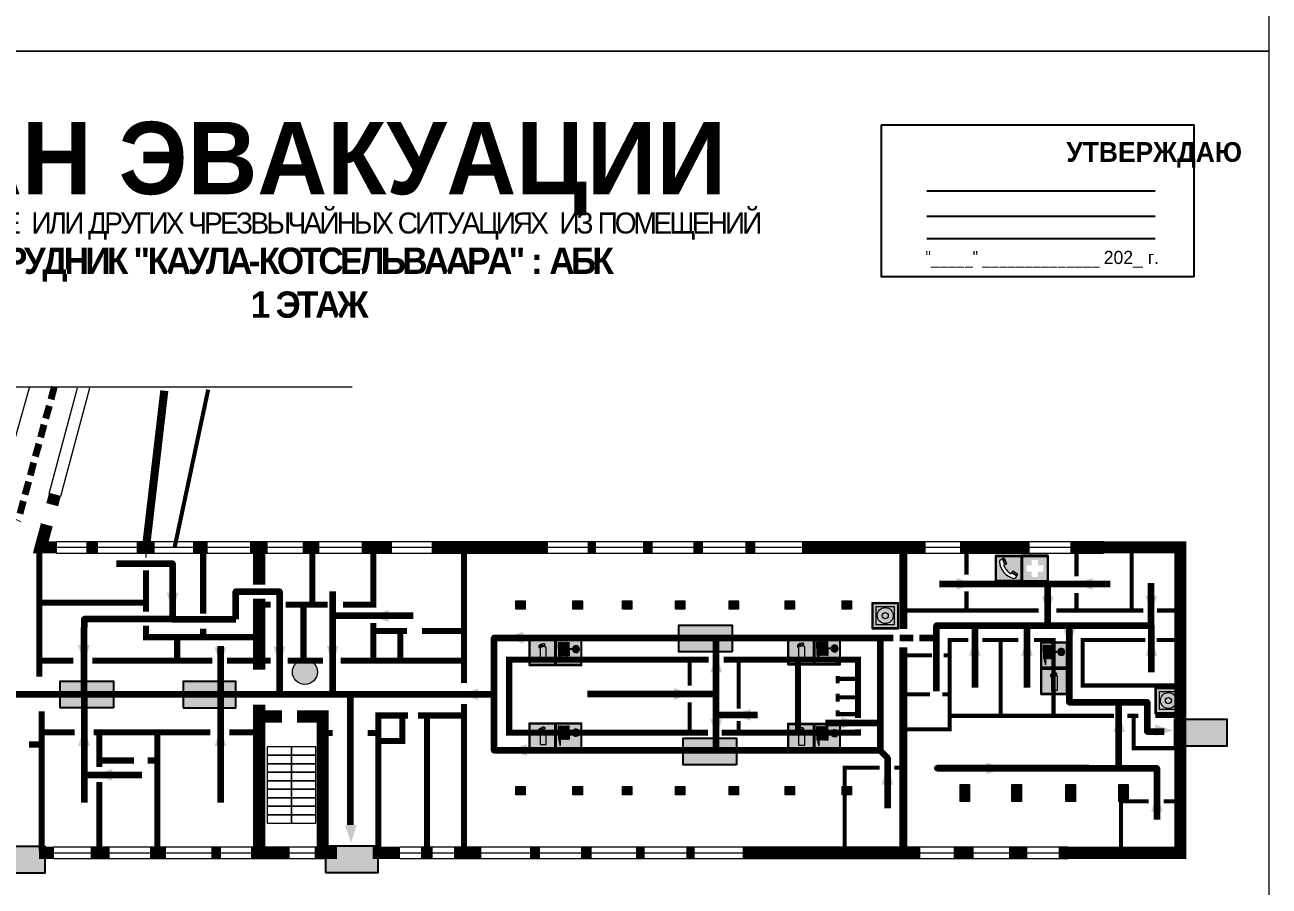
# Model space of a CAD drawing. Header units: millimetres. Extents: x 13114 to 67229, y 22859 to 38520.
# Drawn here: x 19506.3 to 19884.8, y 35301.6 to 35563.4 of the extents above; entities that cross this region are included whole.
import ezdxf

# ---------------------------------------------------------------- set-up
doc = ezdxf.new("R2010")
doc.units = ezdxf.units.MM
doc.linetypes.add('{ Wide Dash }', pattern=[12, 4, -2, 4, -2])
doc.layers.add('План_Штампы', color=7, linetype='Continuous')
doc.styles.add('обычный', font='arial.ttf')

# ---------------------------------------------------------------- blocks, each defined once
blk = doc.blocks.new('A$C7B4425F7')
at = {"true_color": 0xffffff}
blk.add_hatch(color=7, dxfattribs=at).paths.add_polyline_path([(0, 0), (-16, 0), (-16, -8), (0, -8)])
h = blk.add_hatch(color=126)
h.paths.add_polyline_path([(-0.2, -0.2), (-15.8, -0.2), (-15.8, -7.8), (-0.2, -7.8)])
h.paths.add_polyline_path([(-11.76, -2.03), (-11.76, -3.66), (-11.17, -3.66, -0.568275), (-11.17, -6.18), (-12.58, -6.18), (-12.58, -2.03)], flags=16)
h.paths.add_polyline_path([(-13.33, -4.12, -0.495768), (-13.59, -6.18), (-15.03, -6.18), (-15.03, -2.03), (-13.59, -2.03, -0.487973)], flags=16)
h.paths.add_polyline_path([(-10.25, -2.03), (-9.48, -2.03), (-9.48, -6.18), (-10.25, -6.18)], flags=16)
h.paths.add_polyline_path([(-13.84, -3.69), (-14.24, -3.69), (-14.24, -3.03), (-13.9, -3.03, -0.692621)], flags=0)
h.paths.add_polyline_path([(-9.15, -2.03), (-8.4, -2.03), (-8.04, -3.07), (-7.68, -2.03), (-6.93, -2.03), (-7.64, -4.1), (-6.93, -6.18), (-7.68, -6.18), (-8.04, -5.14), (-8.4, -6.18), (-9.15, -6.18), (-8.44, -4.1)], flags=16)
h.paths.add_polyline_path([(-11.76, -4.46), (-11.42, -4.46, -0.692621), (-11.36, -5.12), (-11.76, -5.12)], flags=0)
h.paths.add_polyline_path([(-13.9, -5.2), (-14.24, -5.2), (-14.24, -4.55), (-13.84, -4.55, -0.708038)], flags=0)
edge = h.paths.add_edge_path(flags=16)
edge.add_ellipse((-5.51, -4.08), major_axis=(0, 2.05), ratio=0.586184, start_angle=0, end_angle=360)
edge = h.paths.add_edge_path(flags=0)
edge.add_ellipse((-5.51, -4.08), major_axis=(0, 1.14), ratio=0.454828, start_angle=0, end_angle=360)
h.paths.add_polyline_path([(-4.13, -4.96, 0.377264), (-3.48, -4.52, 0.0555), (-3.16, -2.03), (-1.66, -2.03), (-1.66, -4.96), (-0.96, -4.96), (-0.96, -7.01), (-1.75, -7.01), (-1.75, -6.18), (-3.3, -6.18), (-3.3, -7.02), (-4.13, -7.02)], flags=16)
h.paths.add_polyline_path([(-2.73, -2.91), (-2.28, -2.91), (-2.28, -4.96), (-3.05, -4.96, 0.079136)], flags=0)
at = {"color": 126}
blk.add_lwpolyline([(-16, -8), (0, -8), (0, 0), (-16, 0)], close=True, dxfattribs=at)
blk = doc.blocks.new('A$C32E8229D')
at = {"true_color": 0xffffff}
blk.add_hatch(color=7, dxfattribs=at).paths.add_polyline_path([(0, 0), (0, -8), (16, -8), (16, 0)])
h = blk.add_hatch(color=126)
h.paths.add_polyline_path([(0.2, -0.2), (15.8, -0.2), (15.8, -7.8), (0.2, -7.8)])
h.paths.add_polyline_path([(13.49, -2.05), (12.08, -2.05), (11.37, -2.63, 0.162397), (11.29, -2.84), (11.29, -3.63), (10.35, -3.63), (10.35, -4.05), (11.68, -4.05), (11.68, -3.48), (12.26, -4.28), (11.29, -5.1), (11.29, -6.78), (11.85, -6.78), (11.85, -5.44), (12.8, -4.64), (12.8, -5.94), (14.46, -5.94), (14.46, -5.39), (13.45, -5.39), (13.45, -3.97), (12.46, -2.59), (13.15, -2.59), (13.69, -3.34), (14.18, -3)], flags=16)
h.paths.add_polyline_path([(10.74, -1.82, 1), (11.8, -1.82, 1)], flags=16)
h.paths.add_polyline_path([(9.39, -3.59), (5.99, -3.59), (6.56, -3.03), (5.91, -3.03), (5.1, -3.83), (5.91, -4.64), (6.56, -4.64), (5.99, -4.09), (9.39, -4.09)], flags=16)
h.paths.add_polyline_path([(4.29, -1.08), (1.72, -1.08), (1.72, -6.6), (4.29, -6.6)], flags=16)
at = {"color": 126}
blk.add_lwpolyline([(16, -8), (0, -8), (0, 0), (16, 0)], close=True, dxfattribs=at)
blk = doc.blocks.new('A$C3AD82952')
at = {"true_color": 0xf5f5ff}
h = blk.add_hatch(color=7, dxfattribs=at)
h.dxf.hatch_style = 1
h.paths.add_polyline_path([(8.21, 8.73, 0.414214), (7.89, 9.05), (7.22, 9.05), (7.22, 9.92), (7.59, 9.92, 1), (7.57, 10.36), (7.22, 10.36), (7.22, 10.6), (6.43, 10.6), (6.43, 10.36), (6.01, 10.36), (4.74, 9.59), (4.74, 8.69), (4.98, 8.73), (4.98, 9.26), (6.12, 9.91), (6.43, 9.91), (6.43, 9.05), (5.76, 9.05, 0.414214), (5.44, 8.73), (5.44, 2.2), (8.21, 2.2)], flags=0)
h.paths.add_polyline_path([(12.8, 12.8), (0, 12.8), (0, 0), (12.8, 0)])
h.paths.add_polyline_path([(0.51, 12.29), (12.29, 12.29), (12.29, 0.51), (0.51, 0.51)], flags=16)
h.paths.add_polyline_path([(4.74, 9.59), (6.01, 10.36), (6.43, 10.36), (6.43, 10.6), (7.22, 10.6), (7.22, 10.36), (7.59, 10.36, -0.94586), (7.59, 9.92), (7.22, 9.92), (7.22, 9.05), (7.89, 9.05, -0.414214), (8.21, 8.73), (8.21, 2.2), (5.44, 2.2), (5.44, 8.73, -0.414214), (5.76, 9.05), (6.43, 9.05), (6.43, 9.91), (6.12, 9.91), (4.98, 9.26), (4.98, 8.73), (4.74, 8.69)], flags=0)
h = blk.add_hatch(color=242)
h.dxf.hatch_style = 1
h.paths.add_polyline_path([(12.29, 12.29), (0.51, 12.29), (0.51, 0.51), (12.29, 0.51)])
h.paths.add_polyline_path([(4.74, 8.69), (4.74, 9.59), (6.01, 10.36), (6.43, 10.36), (6.43, 10.6), (7.22, 10.6), (7.22, 10.36), (7.59, 10.36, -0.94586), (7.59, 9.92), (7.22, 9.92), (7.22, 9.05), (7.89, 9.05, -0.414214), (8.21, 8.73), (8.21, 2.2), (5.44, 2.2), (5.44, 8.73, -0.414214), (5.76, 9.05), (6.43, 9.05), (6.43, 9.91), (6.12, 9.91), (4.98, 9.26), (4.98, 8.73)], flags=16)
h = blk.add_hatch(color=7, dxfattribs=at)
h.dxf.hatch_style = 1
h.paths.add_polyline_path([(8.21, 8.73, 0.414214), (7.89, 9.05), (7.22, 9.05), (7.22, 9.92), (7.59, 9.92, 1), (7.57, 10.36), (7.22, 10.36), (7.22, 10.6), (6.43, 10.6), (6.43, 10.36), (6.01, 10.36), (4.74, 9.59), (4.74, 8.69), (4.98, 8.73), (4.98, 9.26), (6.12, 9.91), (6.43, 9.91), (6.43, 9.05), (5.76, 9.05, 0.414214), (5.44, 8.73), (5.44, 2.2), (8.21, 2.2)])
at = {"color": 242, "lineweight": 5}
for p, q in [((0, 0), (0, 12.8)), ((0, 12.8), (12.8, 12.8)), ((12.8, 0), (12.8, 12.8)), ((6.01, 10.36), (4.74, 9.59)), ((4.74, 9.59), (4.74, 8.69)), ((4.74, 8.69), (4.98, 8.73)), ((4.98, 9.26), (6.12, 9.91)), ((4.98, 8.73), (4.98, 9.26)), ((5.44, 2.2), (5.44, 8.73)), ((5.76, 9.05), (6.43, 9.05)), ((6.01, 10.36), (6.43, 10.36)), ((6.12, 9.91), (6.43, 9.91)), ((7.22, 10.6), (6.43, 10.6)), ((6.43, 10.6), (6.43, 10.36)), ((6.43, 9.91), (6.43, 9.05)), ((7.22, 10.36), (7.22, 10.6)), ((7.59, 10.36), (7.22, 10.36)), ((7.22, 9.05), (7.22, 9.92)), ((7.59, 9.92), (7.22, 9.92)), ((7.89, 9.05), (7.22, 9.05)), ((8.21, 2.2), (8.21, 8.73)), ((0, 0), (12.8, 0)), ((5.44, 2.2), (8.21, 2.2))]:
    blk.add_line(p, q, dxfattribs=at)
blk.add_lwpolyline([(0.51, 12.29), (12.29, 12.29), (12.29, 0.51), (0.51, 0.51)], close=True, dxfattribs=at)
for centre, radius, start, end in [((5.76, 8.73), 0.32, 90, 180), ((7.58, 10.14), 0.223, 273.18746, 86.81254), ((7.89, 8.73), 0.32, 0, 90)]:
    blk.add_arc(centre, radius, start, end, dxfattribs=at)
blk = doc.blocks.new('A$C37112FD5')
at = {"true_color": 0xf5f5ff}
h = blk.add_hatch(color=7, dxfattribs=at)
h.dxf.hatch_style = 1
h.paths.add_polyline_path([(12.8, -7.4), (0, -7.4), (0, -20.2), (12.8, -20.2)])
h.paths.add_polyline_path([(12.29, -7.91), (12.29, -19.69), (0.51, -19.69), (0.51, -7.91)], flags=16)
h.paths.add_polyline_path([(4.98, -9.04, -0.42597), (5.17, -9.22), (5.17, -12.25), (5.17, -15.29, -0.432244), (4.98, -15.47), (4.83, -15.47, -0.42597), (4.64, -15.29), (4.64, -12.25), (4.64, -9.22, -0.432244), (4.83, -9.04)], flags=0)
h.paths.add_polyline_path([(4.28, -9.22), (4.28, -12.25), (4.28, -15.29, -0.432244), (4.09, -15.47), (3.94, -15.47, -0.42597), (3.75, -15.29), (3.75, -12.25), (3.75, -9.22, -0.432244), (3.94, -9.04), (4.09, -9.04, -0.42597)], flags=0)
h.paths.add_polyline_path([(5.72, -9.04), (5.87, -9.04, -0.42597), (6.06, -9.22), (6.06, -12.25), (6.06, -15.29, -0.432244), (5.87, -15.47), (5.72, -15.47, -0.42597), (5.53, -15.29), (5.53, -12.25), (5.53, -9.22, -0.432244)], flags=0)
h.paths.add_polyline_path([(6.42, -8.9), (6.5, -8.9, -0.42597), (6.69, -9.08), (6.69, -12.03), (8.21, -12.03, -15.824349), (8.21, -12.47), (6.69, -12.47), (6.69, -15.42, -0.432244), (6.5, -15.6), (6.42, -15.6)], flags=0)
h.paths.add_polyline_path([(3.39, -9.22), (3.39, -12.25), (3.39, -15.29, -0.432244), (3.2, -15.47), (3.05, -15.47, -0.42597), (2.85, -15.29), (2.85, -12.25), (2.85, -9.22, -0.432244), (3.05, -9.04), (3.2, -9.04, -0.42597)], flags=0)
h.paths.add_polyline_path([(2.5, -9.22), (2.5, -16.71), (1.96, -16.71), (1.96, -9.22, -0.432244), (2.15, -9.04), (2.31, -9.04, -0.42597)], flags=0)
h.paths.add_polyline_path([(1.61, -8.9), (1.61, -15.6), (1.57, -15.6, -0.42597), (1.37, -15.42), (1.37, -12.03), (1.37, -9.09, -0.432244), (1.57, -8.9)], flags=0)
h.paths.add_polyline_path([(9.76, -10.81), (9.76, -12.03), (8.49, -12.03, -0.336371)], flags=0)
h.paths.add_polyline_path([(8.49, -12.47), (9.76, -12.47), (9.76, -13.7, -0.336371)], flags=0)
h.paths.add_polyline_path([(10.11, -10.81, -0.336371), (11.38, -12.03), (10.11, -12.03)], flags=0)
h.paths.add_polyline_path([(10.11, -12.47), (11.38, -12.47, -0.336371), (10.11, -13.7)], flags=0)
h.paths.add_polyline_path([(2.5, -16.84), (2.5, -17.05), (1.97, -17.05), (1.97, -16.84)], flags=0)
h.paths.add_polyline_path([(2.5, -17.24, -0.033778), (2.24, -18.6, -0.033778), (1.97, -17.24)], flags=0)
h = blk.add_hatch(color=242)
h.dxf.hatch_style = 1
h.paths.add_polyline_path([(12.29, -7.91), (0.51, -7.91), (0.51, -19.69), (12.29, -19.69)])
h.paths.add_polyline_path([(6.42, -15.6), (6.42, -8.9), (6.5, -8.9, -0.42597), (6.69, -9.08), (6.69, -12.03), (8.21, -12.03, -15.824349), (8.21, -12.47), (6.69, -12.47), (6.69, -15.42, -0.432244), (6.5, -15.6)], flags=16)
h.paths.add_polyline_path([(5.87, -15.47), (5.72, -15.47, -0.42597), (5.53, -15.29), (5.53, -12.25), (5.53, -9.22, -0.432244), (5.72, -9.04), (5.87, -9.04, -0.42597), (6.06, -9.22), (6.06, -12.25), (6.06, -15.29, -0.432244)], flags=16)
h.paths.add_polyline_path([(4.98, -15.47), (4.83, -15.47, -0.42597), (4.64, -15.29), (4.64, -12.25), (4.64, -9.22, -0.432244), (4.83, -9.04), (4.98, -9.04, -0.42597), (5.17, -9.22), (5.17, -12.25), (5.17, -15.29, -0.432244)], flags=16)
h.paths.add_polyline_path([(4.09, -15.47), (3.94, -15.47, -0.42597), (3.75, -15.29), (3.75, -12.25), (3.75, -9.22, -0.432244), (3.94, -9.04), (4.09, -9.04, -0.42597), (4.28, -9.22), (4.28, -12.25), (4.28, -15.29, -0.432244)], flags=16)
h.paths.add_polyline_path([(3.2, -15.47), (3.05, -15.47, -0.42597), (2.85, -15.29), (2.85, -12.25), (2.85, -9.22, -0.432244), (3.05, -9.04), (3.2, -9.04, -0.42597), (3.39, -9.22), (3.39, -12.25), (3.39, -15.29, -0.432244)], flags=16)
h.paths.add_polyline_path([(2.5, -17.05), (1.97, -17.05), (1.97, -16.84), (2.5, -16.84)], flags=16)
h.paths.add_polyline_path([(2.5, -17.24, -0.033778), (2.24, -18.6, -0.033778), (1.97, -17.24)], flags=16)
h.paths.add_polyline_path([(2.5, -16.71), (1.96, -16.71), (1.96, -9.22, -0.432244), (2.15, -9.04), (2.31, -9.04, -0.42597), (2.5, -9.22)], flags=16)
h.paths.add_polyline_path([(1.61, -15.6), (1.57, -15.6, -0.42597), (1.37, -15.42), (1.37, -12.03), (1.37, -9.09, -0.432244), (1.57, -8.9), (1.61, -8.9)], flags=16)
h.paths.add_polyline_path([(8.49, -12.47), (9.76, -12.47), (9.76, -13.7, -0.336371)], flags=0)
h.paths.add_polyline_path([(10.11, -13.7), (10.11, -12.47), (11.38, -12.47, -0.336371)], flags=0)
h.paths.add_polyline_path([(8.49, -12.03, -0.336371), (9.76, -10.81), (9.76, -12.03)], flags=0)
h.paths.add_polyline_path([(10.11, -12.03), (10.11, -10.81, -0.336371), (11.38, -12.03)], flags=0)
h = blk.add_hatch(color=7, dxfattribs=at)
h.dxf.hatch_style = 1
h.paths.add_polyline_path([(1.61, -8.9), (1.57, -8.9, 0.432244), (1.37, -9.09), (1.37, -12.03), (1.37, -15.42, 0.42597), (1.57, -15.6), (1.61, -15.6)])
h.paths.add_polyline_path([(2.5, -9.22, 0.42597), (2.31, -9.04), (2.15, -9.04, 0.432244), (1.96, -9.22), (1.96, -16.71), (2.5, -16.71)])
h.paths.add_polyline_path([(2.5, -16.84), (1.97, -16.84), (1.97, -17.05), (2.5, -17.05)])
h.paths.add_polyline_path([(2.5, -17.24), (1.97, -17.24, 0.033778), (2.24, -18.6, 0.033778)])
h.paths.add_polyline_path([(3.39, -12.25), (3.39, -9.22, 0.42597), (3.2, -9.04), (3.05, -9.04, 0.432244), (2.85, -9.22), (2.85, -12.25), (2.85, -15.29, 0.42597), (3.05, -15.47), (3.2, -15.47, 0.432244), (3.39, -15.29)])
h.paths.add_polyline_path([(4.28, -12.25), (4.28, -9.22, 0.42597), (4.09, -9.04), (3.94, -9.04, 0.432244), (3.75, -9.22), (3.75, -12.25), (3.75, -15.29, 0.42597), (3.94, -15.47), (4.09, -15.47, 0.432244), (4.28, -15.29)])
h.paths.add_polyline_path([(5.17, -12.25), (5.17, -9.22, 0.42597), (4.98, -9.04), (4.83, -9.04, 0.432244), (4.64, -9.22), (4.64, -12.25), (4.64, -15.29, 0.42597), (4.83, -15.47), (4.98, -15.47, 0.432244), (5.17, -15.29)])
h.paths.add_polyline_path([(6.06, -12.25), (6.06, -9.22, 0.42597), (5.87, -9.04), (5.72, -9.04, 0.432244), (5.53, -9.22), (5.53, -12.25), (5.53, -15.29, 0.42597), (5.72, -15.47), (5.87, -15.47, 0.432244), (6.06, -15.29)])
h.paths.add_polyline_path([(6.69, -12.47), (8.21, -12.47, 15.824349), (8.21, -12.03), (6.69, -12.03), (6.69, -9.08, 0.42597), (6.5, -8.9), (6.42, -8.9), (6.42, -15.6), (6.5, -15.6, 0.432244), (6.69, -15.42)])
h.paths.add_polyline_path([(8.49, -12.47), (9.76, -12.47), (9.76, -13.7, -0.336371)], flags=16)
h.paths.add_polyline_path([(8.49, -12.03, -0.336371), (9.76, -10.81), (9.76, -12.03)], flags=16)
h.paths.add_polyline_path([(10.11, -12.47), (11.38, -12.47, -0.336371), (10.11, -13.7)], flags=16)
h.paths.add_polyline_path([(10.11, -12.03), (10.11, -10.81, -0.336371), (11.38, -12.03)], flags=16)
h = blk.add_hatch(color=242)
h.dxf.hatch_style = 1
h.paths.add_polyline_path([(9.76, -10.81, 0.336371), (8.49, -12.03), (9.76, -12.03)])
h.paths.add_polyline_path([(10.11, -10.81), (10.11, -12.03), (11.38, -12.03, 0.336371)])
h.paths.add_polyline_path([(11.38, -12.47), (10.11, -12.47), (10.11, -13.7, 0.336371)])
h.paths.add_polyline_path([(9.76, -12.47), (8.49, -12.47, 0.336371), (9.76, -13.7)])
at = {"color": 242, "lineweight": 5}
for p, q in [((0, -20.2), (0, -7.4)), ((0, -7.4), (12.8, -7.4)), ((1.37, -12.03), (1.37, -9.08)), ((1.37, -12.03), (1.37, -15.42)), ((1.57, -8.9), (1.61, -8.9)), ((1.61, -8.9), (1.61, -15.6)), ((1.96, -16.71), (1.96, -9.22)), ((2.15, -9.04), (2.31, -9.04)), ((2.5, -16.71), (2.5, -9.22)), ((2.85, -12.25), (2.85, -9.22)), ((3.05, -9.04), (3.2, -9.04)), ((3.39, -12.25), (3.39, -9.22)), ((3.75, -12.25), (3.75, -9.22)), ((3.94, -9.04), (4.09, -9.04)), ((4.28, -12.25), (4.28, -9.22)), ((4.64, -12.25), (4.64, -9.22)), ((4.83, -9.04), (4.98, -9.04)), ((5.17, -12.25), (5.17, -9.22)), ((5.53, -12.25), (5.53, -9.22)), ((5.72, -9.04), (5.87, -9.04)), ((6.06, -12.25), (6.06, -9.22)), ((6.42, -8.9), (6.42, -15.6)), ((6.5, -8.9), (6.42, -8.9)), ((6.69, -12.03), (6.69, -9.08)), ((8.21, -12.03), (6.69, -12.03)), ((9.76, -12.03), (8.49, -12.03)), ((9.76, -10.81), (9.76, -12.03)), ((10.11, -10.81), (10.11, -12.03)), ((11.38, -12.03), (10.11, -12.03)), ((12.8, -20.2), (12.8, -7.4)), ((1.57, -15.6), (1.61, -15.6)), ((1.96, -16.71), (2.5, -16.71)), ((1.97, -16.84), (2.5, -16.84)), ((1.97, -17.05), (1.97, -16.84)), ((2.5, -17.05), (1.97, -17.05)), ((1.97, -17.24), (2.5, -17.24)), ((2.5, -16.84), (2.5, -17.05)), ((2.85, -12.25), (2.85, -15.29)), ((3.05, -15.47), (3.2, -15.47)), ((3.39, -12.25), (3.39, -15.29)), ((3.75, -12.25), (3.75, -15.29)), ((3.94, -15.47), (4.09, -15.47)), ((4.28, -12.25), (4.28, -15.29)), ((4.64, -12.25), (4.64, -15.29)), ((4.83, -15.47), (4.98, -15.47)), ((5.17, -12.25), (5.17, -15.29)), ((5.53, -12.25), (5.53, -15.29)), ((5.72, -15.47), (5.87, -15.47)), ((6.06, -12.25), (6.06, -15.29)), ((6.42, -15.6), (6.5, -15.6)), ((8.21, -12.47), (6.69, -12.47)), ((6.69, -12.47), (6.69, -15.42)), ((9.76, -12.47), (8.49, -12.47)), ((9.76, -12.47), (9.76, -13.7)), ((11.38, -12.47), (10.11, -12.47)), ((10.11, -12.47), (10.11, -13.7)), ((0, -20.2), (12.8, -20.2))]:
    blk.add_line(p, q, dxfattribs=at)
blk.add_lwpolyline([(0.51, -7.91), (12.29, -7.91), (12.29, -19.69), (0.51, -19.69)], close=True, dxfattribs=at)
for centre, radius, start, end in [((1.56, -9.09), 0.182, 87.10267, 180.60715), ((2.15, -9.22), 0.182, 87.10267, 180.60715), ((2.32, -9.22), 0.182, 359.39285, 92.89733), ((3.04, -9.22), 0.182, 87.10267, 180.60715), ((3.21, -9.22), 0.182, 359.39285, 92.89733), ((3.93, -9.22), 0.182, 87.10267, 180.60715), ((4.1, -9.22), 0.182, 359.39285, 92.89733), ((4.82, -9.22), 0.182, 87.10267, 180.60715), ((4.99, -9.22), 0.182, 359.39285, 92.89733), ((5.71, -9.22), 0.182, 87.10267, 180.60715), ((5.88, -9.22), 0.182, 359.39285, 92.89733), ((6.51, -9.09), 0.182, 359.39285, 92.89733), ((9.93, -12.25), 1.74, 187.23185, 172.76815), ((9.93, -12.25), 1.46, 96.99266, 171.35851), ((9.93, -12.25), 1.46, 8.64149, 83.00734), ((1.56, -15.42), 0.182, 179.39285, 272.89733), ((12.17, -15.98), 10.27, 187.04098, 194.7793), ((-7.7, -15.98), 10.27, 345.2207, 352.95902), ((3.04, -15.29), 0.182, 179.39285, 272.89733), ((3.21, -15.29), 0.182, 267.10267, 0.60715), ((3.93, -15.29), 0.182, 179.39285, 272.89733), ((4.1, -15.29), 0.182, 267.10267, 0.60715), ((4.82, -15.29), 0.182, 179.39285, 272.89733), ((4.99, -15.29), 0.182, 267.10267, 0.60715), ((5.71, -15.29), 0.182, 179.39285, 272.89733), ((5.88, -15.29), 0.182, 267.10267, 0.60715), ((6.51, -15.42), 0.182, 267.10267, 0.60715), ((9.93, -12.25), 1.46, 188.64149, 263.00734), ((9.93, -12.25), 1.46, 276.99266, 351.35851)]:
    blk.add_arc(centre, radius, start, end, dxfattribs=at)
blk = doc.blocks.new('A$C54414219')
at = {"true_color": 0xffffff}
h = blk.add_hatch(color=7, dxfattribs=at)
h.paths.add_polyline_path([(2.39, -9.45), (2.39, -18.3), (11.23, -18.3), (11.23, -9.45)], flags=0)
h.paths.add_polyline_path([(10.71, -13.87, -1), (2.92, -13.87, -1)], flags=0)
h.paths.add_polyline_path([(8.3, -13.87, -1), (5.33, -13.87, -1)], flags=0)
h.paths.add_polyline_path([(0.41, -7.47), (0.41, -20.27), (13.21, -20.27), (13.21, -7.47)])
h.paths.add_polyline_path([(0.92, -19.77), (12.71, -19.77), (12.71, -7.98), (0.92, -7.98)], flags=16)
h.paths.add_polyline_path([(11.23, -9.45), (11.23, -18.3), (2.39, -18.3), (2.39, -9.45)], flags=0)
at = {"lineweight": 5}
h = blk.add_hatch(color=242, dxfattribs=at)
h.paths.add_polyline_path([(12.71, -7.98), (0.92, -7.98), (0.92, -19.77), (12.71, -19.77)])
h.paths.add_polyline_path([(11.23, -18.3), (2.39, -18.3), (2.39, -9.45), (11.23, -9.45)], flags=16)
h.paths.add_polyline_path([(10.71, -13.87, -1), (2.92, -13.87, -1)], flags=0)
h.paths.add_polyline_path([(8.3, -13.87, -1), (5.33, -13.87, -1)], flags=0)
at = {"true_color": 0xffffff}
h = blk.add_hatch(color=7, dxfattribs=at)
h.paths.add_polyline_path([(2.39, -9.45), (2.39, -18.3), (11.23, -18.3), (11.23, -9.45)])
h.paths.add_polyline_path([(10.71, -13.87, -1), (2.92, -13.87, -1)], flags=16)
h.paths.add_polyline_path([(8.3, -13.87, -1), (5.33, -13.87, -1)], flags=0)
at = {"lineweight": 5}
h = blk.add_hatch(color=242, dxfattribs=at)
h.paths.add_polyline_path([(2.92, -13.87, 1), (10.71, -13.87, 1)])
h.paths.add_polyline_path([(8.3, -13.87, -1), (5.33, -13.87, -1)], flags=16)
at = {"color": 242, "lineweight": 5}
for p, q in [((0.41, -20.27), (0.41, -7.47)), ((0.41, -7.47), (13.21, -7.47)), ((0.41, -7.47), (13.21, -7.47)), ((13.21, -20.27), (13.21, -7.47)), ((0.41, -20.27), (13.21, -20.27))]:
    blk.add_line(p, q, dxfattribs=at)
for points in [[(0.92, -7.98), (12.71, -7.98), (12.71, -19.77), (0.92, -19.77)], [(2.39, -9.45), (11.23, -9.45), (11.23, -18.3), (2.39, -18.3)]]:
    blk.add_lwpolyline(points, close=True, dxfattribs=at)
for radius in [3.89, 1.49]:
    blk.add_circle((6.81, -13.87), radius, dxfattribs=at)
blk = doc.blocks.new('A$C456E1F9C')
at = {"lineweight": 5}
h = blk.add_hatch(color=242, dxfattribs=at)
h.paths.add_polyline_path([(0.51, -1.47), (0.51, -13.26), (12.29, -13.26), (12.29, -1.47)])
h.paths.add_polyline_path([(5.42, -4.95, -0.254479), (4.78, -5.4), (3.52, -2.53, -0.209735), (4.23, -2.4)], flags=16)
h.paths.add_polyline_path([(8.53, -8.6), (10.87, -10.17), (10.54, -10.76), (8.03, -9.13, -0.192251)], flags=16)
h.paths.add_polyline_path([(4.61, -5.49, 0.005518), (3.87, -5.72, 0.128647), (7.49, -10.01, 0.00809), (7.83, -9.33), (10.47, -10.97, -0.16736), (8.99, -12.25, -0.327862), (1.95, -3.95, -0.166952), (3.36, -2.62)], flags=16)
at = {"color": 242, "lineweight": 5}
for p, q in [((0, -13.77), (0, -0.97)), ((12.8, -0.97), (0, -0.97)), ((4.61, -5.49), (3.36, -2.62)), ((3.52, -2.53), (4.78, -5.4)), ((4.23, -2.4), (5.42, -4.95)), ((12.8, -13.77), (12.8, -0.97)), ((7.83, -9.33), (10.47, -10.97)), ((8.03, -9.13), (10.54, -10.76)), ((10.81, -10.12), (8.53, -8.6)), ((10.54, -10.76), (10.8, -10.3)), ((10.8, -10.3), (10.81, -10.12)), ((0, -13.77), (12.8, -13.77))]:
    blk.add_line(p, q, dxfattribs=at)
blk.add_lwpolyline([(0.51, -1.47), (12.29, -1.47), (12.29, -13.26), (0.51, -13.26)], close=True, dxfattribs=at)
for centre, radius, start, end in [((4.59, -5.34), 2.99, 114.28453, 152.19739), ((11.12, -3.31), 9.19, 183.99153, 256.60086), ((4.02, -3.27), 0.891, 76.32839, 123.70924), ((14.98, -39.1), 35.17, 107.14873, 108.41345), ((13.86, -0.94), 11.08, 205.55365, 234.87622), ((4.68, -4.59), 0.824, 276.9621, 334.07228), ((-13.31, 0.8), 23.44, 332.54871, 334.40268), ((8.94, -9.5), 0.989, 114.40924, 157.93883), ((7.87, -9.46), 3, 291.92908, 329.9329)]:
    blk.add_arc(centre, radius, start, end, dxfattribs=at)
blk = doc.blocks.new('A$C18900ED3')
h = blk.add_hatch(color=126)
h.paths.add_polyline_path([(-0.18, -0.18), (-7.02, -0.18), (-7.02, -7.02), (-0.18, -7.02)])
h.paths.add_polyline_path([(-5.89, -4.46), (-5.89, -2.77), (-4.46, -2.77), (-4.46, -1.31), (-2.77, -1.31), (-2.77, -2.77), (-1.33, -2.77), (-1.33, -4.46), (-2.77, -4.46), (-2.77, -5.89), (-4.46, -5.89), (-4.46, -4.46)], flags=16)
at = {"color": 126}
for p, q in [((-7.2, 0), (-7.2, -7.2)), ((0, 0), (-7.2, 0)), ((0, -7.2), (0, 0)), ((-7.02, -7.02), (-7.02, -0.18)), ((-7.02, -0.18), (-0.18, -0.18)), ((-0.18, -0.18), (-0.18, -7.02)), ((-7.2, -7.2), (0, -7.2)), ((-0.18, -7.02), (-7.02, -7.02))]:
    blk.add_line(p, q, dxfattribs=at)
blk = doc.blocks.new('A$C7B8C2D5B')
at = {"lineweight": 0}
h = blk.add_hatch(color=5, dxfattribs=at)
h.dxf.hatch_style = 1
h.paths.add_polyline_path([(1.4, -3.02, 1), (-2.11, -3.02, 1)])
at = {"color": 5, "lineweight": 0}
blk.add_circle((-0.36, -3.02), 1.75, dxfattribs=at)

msp = doc.modelspace()

# ---------------------------------------------------------------- hatches: boundary and pattern name
at = {"lineweight": 0}
h = msp.add_hatch(color=256, dxfattribs=at)
h.dxf.hatch_style = 1
h.paths.add_polyline_path([(19658.51, 35388.32), (19655.63, 35388.32), (19655.63, 35385.72), (19658.51, 35385.72)])
h = msp.add_hatch(color=256, dxfattribs=at)
h.dxf.hatch_style = 1
h.paths.add_polyline_path([(19675.92, 35388.32), (19673.05, 35388.32), (19673.05, 35385.72), (19675.92, 35385.72)])
h = msp.add_hatch(color=256, dxfattribs=at)
h.dxf.hatch_style = 1
h.paths.add_polyline_path([(19690.97, 35388.32), (19688.1, 35388.32), (19688.1, 35385.72), (19690.97, 35385.72)])
h = msp.add_hatch(color=256, dxfattribs=at)
h.dxf.hatch_style = 1
h.paths.add_polyline_path([(19707.07, 35388.32), (19704.2, 35388.32), (19704.2, 35385.72), (19707.07, 35385.72)])
h = msp.add_hatch(color=256, dxfattribs=at)
h.dxf.hatch_style = 1
h.paths.add_polyline_path([(19723.43, 35388.32), (19720.56, 35388.32), (19720.56, 35385.72), (19723.43, 35385.72)])
h = msp.add_hatch(color=256, dxfattribs=at)
h.dxf.hatch_style = 1
h.paths.add_polyline_path([(19740.41, 35388.32), (19737.54, 35388.32), (19737.54, 35385.72), (19740.41, 35385.72)])
h = msp.add_hatch(color=256, dxfattribs=at)
h.dxf.hatch_style = 1
h.paths.add_polyline_path([(19757.74, 35388.32), (19754.87, 35388.32), (19754.87, 35385.72), (19757.74, 35385.72)])
h = msp.add_hatch(color=256, dxfattribs=at)
h.dxf.hatch_style = 1
h.paths.add_polyline_path([(19658.51, 35331.85), (19655.63, 35331.85), (19655.63, 35329.25), (19658.51, 35329.25)])
h = msp.add_hatch(color=256, dxfattribs=at)
h.dxf.hatch_style = 1
h.paths.add_polyline_path([(19675.92, 35331.85), (19673.05, 35331.85), (19673.05, 35329.25), (19675.92, 35329.25)])
h = msp.add_hatch(color=256, dxfattribs=at)
h.dxf.hatch_style = 1
h.paths.add_polyline_path([(19690.97, 35331.85), (19688.1, 35331.85), (19688.1, 35329.25), (19690.97, 35329.25)])
h = msp.add_hatch(color=256, dxfattribs=at)
h.dxf.hatch_style = 1
h.paths.add_polyline_path([(19707.07, 35331.85), (19704.2, 35331.85), (19704.2, 35329.25), (19707.07, 35329.25)])
h = msp.add_hatch(color=256, dxfattribs=at)
h.dxf.hatch_style = 1
h.paths.add_polyline_path([(19723.43, 35331.85), (19720.56, 35331.85), (19720.56, 35329.25), (19723.43, 35329.25)])
h = msp.add_hatch(color=256, dxfattribs=at)
h.dxf.hatch_style = 1
h.paths.add_polyline_path([(19740.41, 35331.85), (19737.54, 35331.85), (19737.54, 35329.25), (19740.41, 35329.25)])
h = msp.add_hatch(color=256, dxfattribs=at)
h.dxf.hatch_style = 1
h.paths.add_polyline_path([(19757.74, 35331.85), (19754.87, 35331.85), (19754.87, 35329.25), (19757.74, 35329.25)])
h = msp.add_hatch(color=256, dxfattribs=at)
h.dxf.hatch_style = 1
h.paths.add_polyline_path([(19793.66, 35332.44), (19790.79, 35332.44), (19790.79, 35329.84), (19793.66, 35329.84)])
h = msp.add_hatch(color=256, dxfattribs=at)
h.dxf.hatch_style = 1
h.paths.add_polyline_path([(19793.66, 35329.84), (19790.79, 35329.84), (19790.79, 35327.24), (19793.66, 35327.24)])
h = msp.add_hatch(color=256, dxfattribs=at)
h.dxf.hatch_style = 1
h.paths.add_polyline_path([(19809.44, 35332.44), (19806.57, 35332.44), (19806.57, 35329.84), (19809.44, 35329.84)])
h = msp.add_hatch(color=256, dxfattribs=at)
h.dxf.hatch_style = 1
h.paths.add_polyline_path([(19809.44, 35329.84), (19806.57, 35329.84), (19806.57, 35327.24), (19809.44, 35327.24)])
h = msp.add_hatch(color=256, dxfattribs=at)
h.dxf.hatch_style = 1
h.paths.add_polyline_path([(19825.86, 35332.44), (19822.99, 35332.44), (19822.99, 35329.84), (19825.86, 35329.84)])
h = msp.add_hatch(color=256, dxfattribs=at)
h.dxf.hatch_style = 1
h.paths.add_polyline_path([(19825.86, 35329.84), (19822.99, 35329.84), (19822.99, 35327.24), (19825.86, 35327.24)])
h = msp.add_hatch(color=256, dxfattribs=at)
h.dxf.hatch_style = 1
h.paths.add_polyline_path([(19841.92, 35332.44), (19839.05, 35332.44), (19839.05, 35329.84), (19841.92, 35329.84)])
h = msp.add_hatch(color=256, dxfattribs=at)
h.dxf.hatch_style = 1
h.paths.add_polyline_path([(19841.92, 35329.84), (19839.05, 35329.84), (19839.05, 35327.24), (19841.92, 35327.24)])

# ---------------------------------------------------------------- linework, layer by layer
at = {"color": 5, "lineweight": 0}
for points in [[(19284.77, 35555.39), (19884.77, 35555.39), (19884.77, 35950.39), (19284.77, 35950.39)], [(19284.77, 35160.39), (19884.77, 35160.39), (19884.77, 35555.39), (19284.77, 35555.39)]]:
    msp.add_lwpolyline(points, close=True, dxfattribs=at)
msp.add_lwpolyline([(19766.87, 35532.98), (19861.88, 35532.98), (19861.88, 35486.77), (19766.87, 35486.77)], close=True)
for points in [[(19780.62, 35512.93), (19850.15, 35512.93)], [(19780.62, 35505.17), (19850.15, 35505.17)], [(19780.62, 35498.38), (19850.15, 35498.38)]]:
    msp.add_lwpolyline(points)
at = {"lineweight": 0}
for points in [[(19443.09, 35453.33), (19605.84, 35453.33)], [(19500.78, 35428.27), (19507.81, 35453.41)], [(19513.73, 35420.93), (19522.39, 35453.07)], [(19517.27, 35420.14), (19526.14, 35453.02)], [(19515.99, 35406.29), (19834.53, 35406.29)], [(19515.9, 35402.76), (19834.44, 35402.76)], [(19516.15, 35404.54), (19834.7, 35404.54)], [(19543.18, 35404.54), (19543.18, 35401.48)], [(19515.1, 35313.46), (19597.99, 35313.46)], [(19515.24, 35311.69), (19598.14, 35311.69)], [(19620.4, 35313.46), (19823.65, 35313.46)], [(19620.45, 35311.69), (19823.71, 35311.69)], [(19515.12, 35309.95), (19598.01, 35309.95)], [(19620.37, 35309.93), (19823.62, 35309.93)]]:
    msp.add_lwpolyline(points, dxfattribs=at)
at = {"color": 126, "linetype": '{ Wide Dash }', "lineweight": 100, "true_color": 0x008754}
for points in [[(19515.25, 35453.36), (19504.22, 35412.57)], [(19766.47, 35377.07), (19783.44, 35377.07)]]:
    msp.add_lwpolyline(points, dxfattribs=at)
at = {"lineweight": 0}
for points, const_width in [([(19543.18, 35404.54), (19548.75, 35452.16)], 2.47), ([(19562.1, 35452.49), (19551.89, 35404.54)], 1.24), ([(19514.66, 35417.49), (19515.51, 35420.65)], 3.71), ([(19516.15, 35404.54), (19511.17, 35404.54), (19513.01, 35411.38)], 3.71), ([(19528.61, 35404.54), (19525.03, 35404.54)], 3.71), ([(19545.77, 35404.54), (19540.37, 35404.54)], 3.71), ([(19561.99, 35404.54), (19557.45, 35404.54)], 3.71), ([(19580.18, 35404.54), (19574.77, 35404.54)], 3.71), ([(19577.62, 35404.54), (19577.62, 35393.14)], 3.71), ([(19595.91, 35404.54), (19590.87, 35404.54)], 3.71), ([(19618.01, 35404.54), (19608.81, 35404.54)], 3.71), ([(19665.47, 35404.54), (19630.08, 35404.54)], 3.71), ([(19680.05, 35404.54), (19677.47, 35404.54)], 3.71), ([(19697.28, 35404.54), (19694.3, 35404.54)], 3.71), ([(19712.63, 35404.54), (19709.65, 35404.54)], 3.71), ([(19728.52, 35404.54), (19725.46, 35404.54)], 3.71), ([(19780.36, 35404.54), (19742.75, 35404.54)], 3.71), ([(19811.98, 35404.54), (19790.71, 35404.54)], 3.71), ([(19828.34, 35311.69), (19857.77, 35311.69), (19857.77, 35404.54), (19824.28, 35404.54)], 3.71), ([(19510.76, 35404.08), (19510.76, 35365.17)], 1.85), ([(19560.56, 35384.41), (19560.56, 35403.98)], 1.85), ([(19593.81, 35387.11), (19593.81, 35404.21)], 1.85), ([(19602.44, 35370.07), (19639.92, 35370.07), (19639.92, 35403.96)], 1.85), ([(19603.11, 35387.11), (19612.3, 35387.11), (19612.3, 35403.03)], 1.85), ([(19773.53, 35404.21), (19773.53, 35379.71)], 2.47), ([(19792.73, 35396.22), (19792.73, 35404.81)], 1.24), ([(19826.2, 35395.77), (19826.2, 35404)], 1.24), ([(19842.94, 35385.34), (19842.94, 35404.27)], 1.24), ([(19543.18, 35397.56), (19543.18, 35384.96)], 1.85), ([(19577.62, 35388.95), (19577.62, 35367.31)], 3.71), ([(19792.73, 35385.34), (19792.73, 35391.12)], 1.24), ([(19826.2, 35385.34), (19826.2, 35390.68)], 1.24), ([(19543.18, 35387.71), (19510.76, 35387.71)], 1.85), ([(19576.88, 35387.11), (19581.13, 35387.11)], 1.85), ([(19585.62, 35387.11), (19598.46, 35387.11)], 1.85), ([(19591.08, 35387.11), (19591.08, 35370.07)], 1.85), ([(19773.75, 35385.34), (19814.68, 35385.34)], 1.24), ([(19820.03, 35385.34), (19846.55, 35385.34)], 1.24), ([(19850.66, 35385.34), (19857.8, 35385.34)], 1.24), ([(19543.18, 35380.77), (19543.18, 35377.23), (19577.58, 35377.23)], 1.85), ([(19560.56, 35377.23), (19560.56, 35379.79)], 1.85), ([(19612.3, 35370.07), (19612.3, 35381.54)], 1.85), ([(19612.3, 35379.13), (19622.58, 35379.13)], 1.85), ([(19620.57, 35379.13), (19620.57, 35370.07)], 1.85), ([(19627.17, 35379.13), (19639.92, 35379.13)], 1.85), ([(19552.67, 35377.23), (19552.67, 35370.07)], 1.85), ([(19773.53, 35374.14), (19773.53, 35311.87)], 2.47), ([(19773.71, 35349.23), (19787.62, 35349.23), (19787.62, 35376.38), (19793.29, 35376.38)], 1.24), ([(19813.3, 35376.38), (19819.2, 35376.38), (19819.2, 35353.31), (19787.62, 35353.31)], 1.24), ([(19797.5, 35376.38), (19808.52, 35376.38)], 1.24), ([(19803.15, 35376.38), (19803.15, 35353.31)], 1.24), ([(19847.16, 35376.38), (19828.08, 35376.38), (19828.08, 35362.53), (19858.39, 35362.53)], 1.24), ([(19850.54, 35376.38), (19857.04, 35376.38)], 1.24), ([(19782.21, 35371.72), (19773.66, 35371.72)], 1.24), ([(19787.62, 35371.72), (19785.8, 35371.72)], 1.24), ([(19510.76, 35370.07), (19521.06, 35370.07)], 1.85), ([(19526.84, 35370.07), (19563.38, 35370.07)], 1.85), ([(19567.78, 35370.07), (19581.1, 35370.07)], 1.85), ([(19586.24, 35370.07), (19597.02, 35370.07)], 1.85), ([(19639.91, 35363.25), (19639.91, 35369.63)], 1.85), ([(19714.28, 35370.39), (19653.63, 35370.39), (19653.63, 35348.23), (19714.08, 35348.23)], 1.85), ([(19708.57, 35370.39), (19708.57, 35362.51)], 1.24), ([(19759.7, 35352.61), (19759.7, 35370.39), (19718.87, 35370.39)], 1.85), ([(19723.47, 35370.39), (19723.47, 35355.53)], 1.24), ([(19741.51, 35348.23), (19741.51, 35370.39)], 1.85), ([(19753.52, 35370.39), (19753.52, 35368.55)], 1.24), ([(19753.52, 35365.4), (19753.52, 35363.21)], 1.24), ([(19753.52, 35364.57), (19759.7, 35364.57)], 1.24), ([(19753.52, 35360.06), (19753.52, 35357.66)], 1.24), ([(19781.67, 35359.87), (19774.11, 35359.87)], 1.24), ([(19787.62, 35359.87), (19785.35, 35359.87)], 1.24), ([(19577.62, 35356.7), (19577.62, 35311.69)], 3.71), ([(19625.95, 35353.42), (19639.91, 35353.42), (19639.91, 35356.88)], 1.85), ([(19639.91, 35356.88), (19639.91, 35312.55)], 1.85), ([(19708.57, 35348.23), (19708.57, 35357.4)], 1.24), ([(19753.52, 35358.94), (19759.7, 35358.94)], 1.24), ([(19507.62, 35344.6), (19511.42, 35344.6), (19511.42, 35354.69), (19511.42, 35312.35)], 1.85), ([(19577.62, 35353.14), (19584.56, 35353.14)], 3.71), ([(19596.92, 35311.69), (19596.92, 35353.14), (19589.09, 35353.14)], 3.71), ([(19610.6, 35348.11), (19613.84, 35348.11), (19613.84, 35312.93), (19613.84, 35353.42), (19622.85, 35353.42)], 1.85), ([(19621.12, 35353.42), (19621.12, 35345.69), (19613.84, 35345.69)], 1.85), ([(19628.62, 35353.42), (19628.62, 35312.65)], 1.85), ([(19753.52, 35354.98), (19753.52, 35353.81), (19759.7, 35353.81)], 1.24), ([(19819.2, 35353.31), (19837.64, 35353.31)], 1.24), ([(19841.7, 35353.31), (19845.04, 35353.31)], 1.24), ([(19843.6, 35353.31), (19843.6, 35343.48), (19856.86, 35343.48)], 1.24), ([(19850.18, 35353.31), (19856.68, 35353.31)], 1.24), ([(19511.42, 35348.33), (19521.51, 35348.33)], 1.85), ([(19527.31, 35348.33), (19562.77, 35348.33)], 1.85), ([(19528.99, 35348.33), (19528.99, 35337.76)], 1.85), ([(19543.74, 35339.74), (19546.63, 35339.74), (19546.63, 35348.33), (19546.63, 35313.2)], 1.85), ([(19568.52, 35348.33), (19577.93, 35348.33)], 1.85), ([(19597.5, 35348.11), (19600, 35348.11)], 1.85), ([(19718.27, 35348.23), (19759.7, 35348.23), (19759.7, 35349.24)], 1.85), ([(19723.47, 35348.23), (19723.47, 35351.7)], 1.24), ([(19528.99, 35339.74), (19539.58, 35339.74)], 1.85), ([(19755.69, 35312.48), (19755.69, 35337.57), (19766.29, 35337.57)], 1.24), ([(19770.8, 35337.57), (19773.47, 35337.57)], 1.24), ([(19528.99, 35333.24), (19528.99, 35312.87)], 1.85), ([(19839.75, 35312.62), (19839.75, 35327.35), (19848.16, 35327.35)], 1.24), ([(19852.68, 35327.35), (19857.65, 35327.35)], 1.24), ([(19510.65, 35311.69), (19515.24, 35311.69)], 3.71), ([(19526.32, 35311.69), (19532.17, 35311.69)], 3.71), ([(19544.45, 35311.69), (19549.26, 35311.69)], 3.71), ([(19563.1, 35311.69), (19565.99, 35311.69)], 3.71), ([(19575.09, 35311.69), (19586.85, 35311.69)], 3.71), ([(19594.5, 35311.69), (19601.26, 35311.69)], 3.71), ([(19612.16, 35311.69), (19620.45, 35311.69)], 3.71), ([(19626.85, 35311.69), (19630.41, 35311.69)], 3.71), ([(19636.82, 35311.69), (19645.16, 35311.69)], 3.71), ([(19659.99, 35311.69), (19663.04, 35311.69)], 3.71), ([(19675.52, 35311.69), (19678.75, 35311.69)], 3.71), ([(19692.24, 35311.69), (19694.87, 35311.69)], 3.71), ([(19707.53, 35311.69), (19710.04, 35311.69)], 3.71), ([(19724.61, 35311.69), (19778.66, 35311.69)], 3.71), ([(19788.81, 35311.69), (19794.93, 35311.69)], 3.71), ([(19805.66, 35311.69), (19811.21, 35311.69)], 3.71), ([(19820.78, 35311.69), (19828.34, 35311.69)], 3.71)]:
    msp.add_lwpolyline(points, dxfattribs=dict(at, const_width=const_width))
at = {"color": 126, "lineweight": 100, "true_color": 0x008754}
for points in [[(19534.17, 35399.6), (19551.29, 35399.6), (19551.29, 35382.68), (19524.34, 35382.68), (19524.34, 35380.13)], [(19570.48, 35382.68), (19570.48, 35391.15), (19583.8, 35391.15), (19583.8, 35359.86)], [(19599.94, 35391.15), (19599.94, 35359.86)], [(19784.54, 35393.42), (19836.45, 35393.42)], [(19817.45, 35380.79), (19817.45, 35393.42)], [(19823.98, 35380.79), (19848.95, 35380.79), (19848.95, 35393.61)], [(19624.45, 35383.67), (19599.94, 35383.67)], [(19524.34, 35359.86), (19524.34, 35380.13)], [(19551.29, 35382.68), (19570.48, 35382.68)], [(19783.62, 35360.8), (19783.62, 35380.79), (19823.98, 35380.79), (19823.98, 35357.45), (19847.68, 35357.45), (19847.68, 35348.6), (19852.81, 35348.6)], [(19795.26, 35380.79), (19795.26, 35361.91)], [(19811.1, 35380.79), (19811.1, 35361.91)], [(19848.95, 35380.79), (19848.95, 35366.55)], [(19319.72, 35341.79), (19319.72, 35359.86), (19649.04, 35359.86), (19649.04, 35377.07), (19766.47, 35377.07), (19766.47, 35342.77), (19649.04, 35342.77), (19649.04, 35359.86)], [(19677.48, 35359.99), (19716.62, 35359.99), (19716.62, 35377.07)], [(19565.84, 35374.53), (19565.84, 35327.01)], [(19524.34, 35359.86), (19524.34, 35327.01)], [(19605.4, 35320.16), (19605.4, 35359.86)], [(19716.62, 35342.77), (19716.62, 35359.99)], [(19839.11, 35337.41), (19839.11, 35357.45)], [(19716.62, 35353.63), (19729.2, 35353.63)], [(19749.9, 35351.21), (19766.47, 35351.21)], [(19766.47, 35342.77), (19768.69, 35340.57), (19768.69, 35325.24)], [(19829.91, 35337.41), (19829.91, 35337.41), (19783.84, 35337.41), (19850.61, 35337.41), (19850.61, 35321.76)], [(19524.34, 35335.36), (19541.96, 35335.36)]]:
    msp.add_lwpolyline(points, dxfattribs=at)
at = {"lineweight": 0}
for points in [[(19655.63, 35388.32), (19658.51, 35388.32), (19658.51, 35385.72), (19655.63, 35385.72)], [(19673.05, 35388.32), (19675.92, 35388.32), (19675.92, 35385.72), (19673.05, 35385.72)], [(19688.1, 35388.32), (19690.97, 35388.32), (19690.97, 35385.72), (19688.1, 35385.72)], [(19704.2, 35388.32), (19707.07, 35388.32), (19707.07, 35385.72), (19704.2, 35385.72)], [(19720.56, 35388.32), (19723.43, 35388.32), (19723.43, 35385.72), (19720.56, 35385.72)], [(19737.54, 35388.32), (19740.41, 35388.32), (19740.41, 35385.72), (19737.54, 35385.72)], [(19754.87, 35388.32), (19757.74, 35388.32), (19757.74, 35385.72), (19754.87, 35385.72)], [(19580.02, 35341.34), (19587.45, 35341.34), (19587.45, 35343.93), (19580.02, 35343.93)], [(19580.02, 35338.76), (19587.45, 35338.76), (19587.45, 35341.34), (19580.02, 35341.34)], [(19587.45, 35341.34), (19594.88, 35341.34), (19594.88, 35343.93), (19587.45, 35343.93)], [(19587.45, 35338.76), (19594.88, 35338.76), (19594.88, 35341.34), (19587.45, 35341.34)], [(19580.02, 35336.17), (19587.45, 35336.17), (19587.45, 35338.76), (19580.02, 35338.76)], [(19587.45, 35336.17), (19594.88, 35336.17), (19594.88, 35338.76), (19587.45, 35338.76)], [(19580.02, 35333.58), (19587.45, 35333.58), (19587.45, 35336.17), (19580.02, 35336.17)], [(19580.02, 35331), (19587.45, 35331), (19587.45, 35333.58), (19580.02, 35333.58)], [(19587.45, 35333.58), (19594.88, 35333.58), (19594.88, 35336.17), (19587.45, 35336.17)], [(19587.45, 35331), (19594.88, 35331), (19594.88, 35333.58), (19587.45, 35333.58)], [(19580.02, 35328.41), (19587.45, 35328.41), (19587.45, 35331), (19580.02, 35331)], [(19587.45, 35328.41), (19594.88, 35328.41), (19594.88, 35331), (19587.45, 35331)], [(19655.63, 35331.85), (19658.51, 35331.85), (19658.51, 35329.25), (19655.63, 35329.25)], [(19673.05, 35331.85), (19675.92, 35331.85), (19675.92, 35329.25), (19673.05, 35329.25)], [(19688.1, 35331.85), (19690.97, 35331.85), (19690.97, 35329.25), (19688.1, 35329.25)], [(19704.2, 35331.85), (19707.07, 35331.85), (19707.07, 35329.25), (19704.2, 35329.25)], [(19720.56, 35331.85), (19723.43, 35331.85), (19723.43, 35329.25), (19720.56, 35329.25)], [(19737.54, 35331.85), (19740.41, 35331.85), (19740.41, 35329.25), (19737.54, 35329.25)], [(19754.87, 35331.85), (19757.74, 35331.85), (19757.74, 35329.25), (19754.87, 35329.25)], [(19790.79, 35332.44), (19793.66, 35332.44), (19793.66, 35329.84), (19790.79, 35329.84)], [(19790.79, 35329.84), (19793.66, 35329.84), (19793.66, 35327.24), (19790.79, 35327.24)], [(19806.57, 35332.44), (19809.44, 35332.44), (19809.44, 35329.84), (19806.57, 35329.84)], [(19806.57, 35329.84), (19809.44, 35329.84), (19809.44, 35327.24), (19806.57, 35327.24)], [(19822.99, 35332.44), (19825.86, 35332.44), (19825.86, 35329.84), (19822.99, 35329.84)], [(19822.99, 35329.84), (19825.86, 35329.84), (19825.86, 35327.24), (19822.99, 35327.24)], [(19839.05, 35332.44), (19841.92, 35332.44), (19841.92, 35329.84), (19839.05, 35329.84)], [(19839.05, 35329.84), (19841.92, 35329.84), (19841.92, 35327.24), (19839.05, 35327.24)], [(19580.02, 35325.83), (19587.45, 35325.83), (19587.45, 35328.41), (19580.02, 35328.41)], [(19587.45, 35325.83), (19594.88, 35325.83), (19594.88, 35328.41), (19587.45, 35328.41)], [(19580.02, 35323.24), (19587.45, 35323.24), (19587.45, 35325.83), (19580.02, 35325.83)], [(19580.02, 35320.66), (19587.45, 35320.66), (19587.45, 35323.24), (19580.02, 35323.24)], [(19587.45, 35323.24), (19594.88, 35323.24), (19594.88, 35325.83), (19587.45, 35325.83)], [(19587.45, 35320.66), (19594.88, 35320.66), (19594.88, 35323.24), (19587.45, 35323.24)]]:
    msp.add_lwpolyline(points, close=True, dxfattribs=at)
at = {"layer": 'План_Штампы', "color": 126, "true_color": 0x008754}
for points in [[(19789.77, 35391.62), (19789.78, 35395.18), (19795.25, 35393.41)], [(19831.13, 35395.23), (19831.12, 35391.66), (19825.65, 35393.43)], [(19549.48, 35390.72), (19553.05, 35390.71), (19551.28, 35385.24)], [(19815.65, 35389.63), (19819.22, 35389.62), (19817.45, 35384.15)], [(19847.15, 35389.84), (19850.72, 35389.83), (19848.95, 35384.36)], [(19616.98, 35385.46), (19616.97, 35381.9), (19611.5, 35383.67)], [(19822.2, 35379.63), (19825.76, 35379.62), (19824, 35374.15)], [(19657.97, 35378.87), (19657.96, 35375.3), (19652.49, 35377.07)], [(19797.06, 35371.6), (19793.49, 35371.61), (19795.26, 35377.08)], [(19812.9, 35371.57), (19809.33, 35371.58), (19811.1, 35377.05)], [(19850.75, 35371.55), (19847.19, 35371.56), (19848.96, 35377.03)], [(19522.51, 35374.81), (19526.08, 35374.8), (19524.31, 35369.33)], [(19564.05, 35374.14), (19567.61, 35374.13), (19565.85, 35368.66)], [(19581.99, 35374.31), (19585.56, 35374.3), (19583.79, 35368.82)], [(19598.17, 35374.53), (19601.73, 35374.52), (19599.97, 35369.05)], [(19718.41, 35366.52), (19714.85, 35366.53), (19716.61, 35372)], [(19644.23, 35361.65), (19644.22, 35358.08), (19638.75, 35359.85)], [(19703.73, 35358.18), (19703.74, 35361.75), (19709.21, 35359.98)], [(19727.07, 35355.4), (19727.06, 35351.84), (19721.59, 35353.6)], [(19754.68, 35349.41), (19754.69, 35352.97), (19760.16, 35351.21)], [(19840.95, 35348.38), (19837.38, 35348.39), (19839.15, 35353.86)], [(19526.14, 35344.13), (19522.57, 35344.14), (19524.34, 35349.61)], [(19567.63, 35344.13), (19564.07, 35344.14), (19565.84, 35349.61)], [(19714.83, 35352.28), (19718.4, 35352.27), (19716.63, 35346.8)], [(19850.02, 35347.09), (19850.03, 35350.65), (19855.5, 35348.88)], [(19659.09, 35344.7), (19659.08, 35341.14), (19653.61, 35342.91)], [(19770.46, 35332.38), (19766.89, 35332.39), (19768.66, 35337.86)], [(19798.76, 35335.56), (19798.77, 35339.12), (19804.24, 35337.36)], [(19532.9, 35337.17), (19532.89, 35333.6), (19527.42, 35335.37)], [(19852.43, 35324.16), (19848.87, 35324.17), (19850.64, 35329.64)], [(19603.73, 35320.17), (19607.3, 35320.17), (19605.53, 35314.69)]]:
    msp.add_solid(points, dxfattribs=at)

# ---------------------------------------------------------------- block references
for name, p, xscale, yscale, zscale in [('A$C456E1F9C', (19801.54, 35402.71), 0.625, 0.625, 0.625), ('A$C18900ED3', (19817.54, 35402.1), 1.111111111007631, 1.111111111007631, 1.111111111007631), ('A$C54414219', (19763.76, 35392.45), 0.625, 0.625, 0.625), ('A$C3AD82952', (19659.74, 35368.61), 0.625, 0.625, 0.625), ('A$C37112FD5', (19667.74, 35381.23), 0.6249984004534781, 0.6249984004534781, 0.6249984004534781), ('A$C3AD82952', (19738.39, 35368.8), 0.625, 0.625, 0.625), ('A$C37112FD5', (19746.39, 35381.43), 0.6249984004534781, 0.6249984004534781, 0.6249984004534781), ('A$C37112FD5', (19815.33, 35380.4), 0.6249984004534781, 0.6249984004534781, 0.6249984004534781), ('A$C7B8C2D5B', (19592.29, 35373.25), 2.177419353276491, 2.177419353276491, 2.177419353276491), ('A$C3AD82952', (19815.33, 35359.78), 0.625, 0.625, 0.625), ('A$C54414219', (19849.9, 35366.63), 0.625, 0.625, 0.625), ('A$C3AD82952', (19659.74, 35343.22), 0.625, 0.625, 0.625), ('A$C37112FD5', (19667.74, 35355.84), 0.6249984004534781, 0.6249984004534781, 0.6249984004534781), ('A$C3AD82952', (19738.39, 35343.04), 0.625, 0.625, 0.625), ('A$C37112FD5', (19746.39, 35355.67), 0.6249984004534781, 0.6249984004534781, 0.6249984004534781)]:
    msp.add_blockref(name, p, dxfattribs=dict(xscale=xscale, yscale=yscale, zscale=zscale))
at = {"layer": 'План_Штампы', "color": 126, "true_color": 0x008754, "xscale": 1.012510887696, "yscale": 1.012510887696, "zscale": 1.012510887696, "rotation": 359.9978653237145}
for p in [(19705.28, 35380.88), (19517.07, 35363.81), (19706.56, 35346.5)]:
    msp.add_blockref('A$C32E8229D', p, dxfattribs=at)
at = {"layer": 'План_Штампы', "color": 126, "true_color": 0x008754, "xscale": -1}
msp.add_blockref('A$C32E8229D', (19570.51, 35363.71), dxfattribs=at)
at = {"layer": 'План_Штампы'}
for p in [(19871.97, 35352.18), (19512.54, 35313.58), (19613.81, 35313.66)]:
    msp.add_blockref('A$C7B4425F7', p, dxfattribs=at)

# ---------------------------------------------------------------- texts
at = {"lineweight": 0, "style": 'обычный'}
for s, insert, char_height, width, attachment_point in [('{\\fProxima Nova Rg|b1|i0|c204|p2;ПЛАН ЭВАКУАЦИИ}', (19442.43, 35533.88), 22, 493.8901, 1), ('\\pi-18,l18,t18;{\\fProxima Nova Rg|b1|i0|c204|p2;УТВЕРЖДАЮ\\H1.1997x; }', (19849.82, 35523.85), 6, 126.6484, 5), ('{\\fArial Narrow|b0|i0|c204|p34;"_____" ______________ \\fProxima Nova Rg|b0|i0|c204|p2;202_ г. }', (19815.78, 35492.09), 4, 78.6503, 5)]:
    msp.add_mtext(s, dxfattribs=dict(at, insert=insert, char_height=char_height, width=width, attachment_point=attachment_point))
at = {"color": 0, "lineweight": 0, "insert": (19592.24, 35500.94), "char_height": 8, "width": 449.2158, "attachment_point": 5, "style": 'обычный'}
msp.add_mtext('{\\fArial Black|b1|i0|c204|p34;\\H2x;\\T0.85;  \\fArial Narrow|b0|i0|c204|p34;\\H0.8x;\\W0.9;\\P\\fProxima Nova Rg|b0|i0|c204|p2;\\H0.5x;\\W1;\\C256;ПРИ ПОЖАРЕ  ИЛИ ДРУГИХ ЧРЕЗВЫЧАЙНЫХ СИТУАЦИЯХ  ИЗ ПОМЕЩЕНИЙ \\fProxima Nova Rg|b1|i0|c204|p2;\\H1.25x;\\PРУДНИК "КАУЛА-КОТСЕЛЬВААРА" : АБК\\P1 ЭТАЖ}', dxfattribs=at)

doc.saveas('drawing.dxf')
